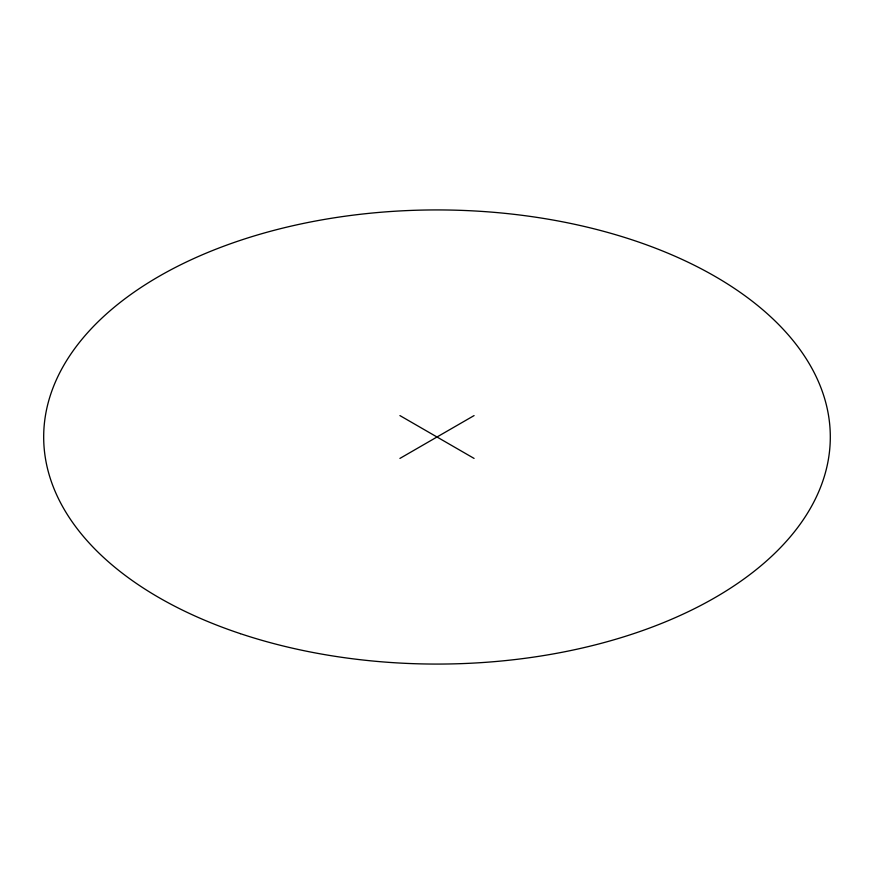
<?xml version="1.0" encoding="UTF-8"?>
<svg xmlns="http://www.w3.org/2000/svg" width="874" height="874" viewBox="0 0 874 874"><rect width="100%" height="100%" fill="white"/><g stroke="black" fill="none" stroke-linecap="round" stroke-linejoin="round"><path stroke-width="1.31" d="M399.921 458.413L474.079 415.587M399.921 415.587L474.079 458.413M240.35 633.65A393.3 227.065 0 0 0 830.3 437A393.3 227.065 0 0 0 240.35 240.35A393.3 227.065 0 0 0 240.35 633.65"/></g></svg>
